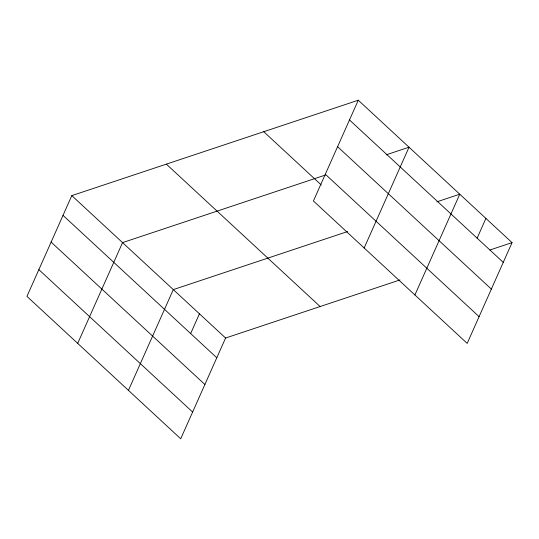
<?xml version="1.0" encoding="UTF-8"?>
<svg xmlns="http://www.w3.org/2000/svg" width="539" height="539" viewBox="0 0 539 539"><rect width="100%" height="100%" fill="white"/><g stroke="black" fill="none" stroke-linecap="round" stroke-linejoin="round"><path stroke-width="0.81" d="M358.28 100.22L313.415 200.98L467.185 343.383L512.05 242.617L358.28 100.22L71.815 195.617L26.95 296.383L180.72 438.78L225.585 338.02L399.951 279.95M77.697 343.37L122.555 242.611L325.516 175.02M128.444 390.364L173.302 289.605L347.668 231.534M190.651 333.553L199.443 313.813M364.162 247.974L409.02 147.214L386.173 154.821M414.902 294.968L459.767 194.202L436.92 201.815M477.116 238.157L485.909 218.41M489.991 249.968L512.05 242.617M349.488 119.961L503.258 262.365M337.582 146.696L491.359 289.099M325.32 174.245L479.09 316.649M263.746 131.698L321.217 184.924M166.342 164.139L320.119 306.536M71.815 195.617L225.585 338.02M63.023 215.364L216.793 357.761M51.117 242.099L204.894 384.502M38.855 269.641L192.625 412.045"/></g></svg>
